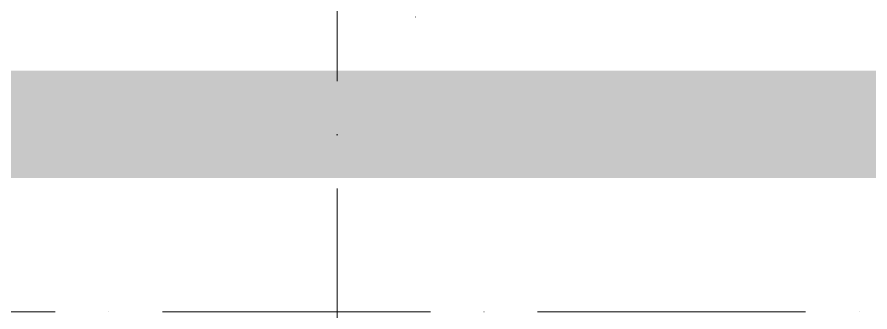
# Model space of a CAD drawing. Header units: millimetres. Extents: x -8482 to 130249, y -7482 to 93550.
# Drawn here: x 30553 to 32144, y -1000 to -450 of the extents above; entities that cross this region are included whole.
import ezdxf

# ---------------------------------------------------------------- set-up
doc = ezdxf.new("R2010")
doc.units = ezdxf.units.MM
doc.linetypes.add('Grid Line', pattern=[14, 10, -2, 0, -2])
for name, color, linetype, lineweight in [('NET CAT', 3, 'Continuous', 5), ('NET THAY 1', 41, 'Continuous', 5), ('TRUC', 225, 'Continuous', 5)]:
    doc.layers.add(name, color=color, linetype=linetype, lineweight=lineweight)

# ---------------------------------------------------------------- blocks, each defined once
blk = doc.blocks.new('FP_93-MẶT ĐỨNG TRỤC A-Q')
at = {"layer": 'NET THAY 1'}
blk.add_line((31296, -449.7), (31296.1, -450.1), dxfattribs=at)
blk = doc.blocks.new('ALC1807-ASCENT PLAZA-TANG 1_2_rvt-1-MẶT ĐỨNG TRỤC A-Q')
at = {"layer": 'NET THAY 1', "color": 10}
blk.add_blockref('FP_93-MẶT ĐỨNG TRỤC A-Q', (0, 0), dxfattribs=at)

msp = doc.modelspace()

# ---------------------------------------------------------------- linework, layer by layer
at = {"layer": 'NET CAT', "const_width": 200}
msp.add_lwpolyline([(-8381.6, -650), (51618.4, -650)], dxfattribs=at)
at = {"layer": 'TRUC', "linetype": 'Grid Line', "ltscale": 50}
for p, q in [((31149.9, -6170.4), (31149.9, 93540.4)), ((-8381.6, -1000), (54345.2, -1000))]:
    msp.add_line(p, q, dxfattribs=at)

# ---------------------------------------------------------------- block references
at = {"lineweight": 5}
msp.add_blockref('ALC1807-ASCENT PLAZA-TANG 1_2_rvt-1-MẶT ĐỨNG TRỤC A-Q', (0, 0), dxfattribs=at)

doc.saveas('drawing.dxf')
